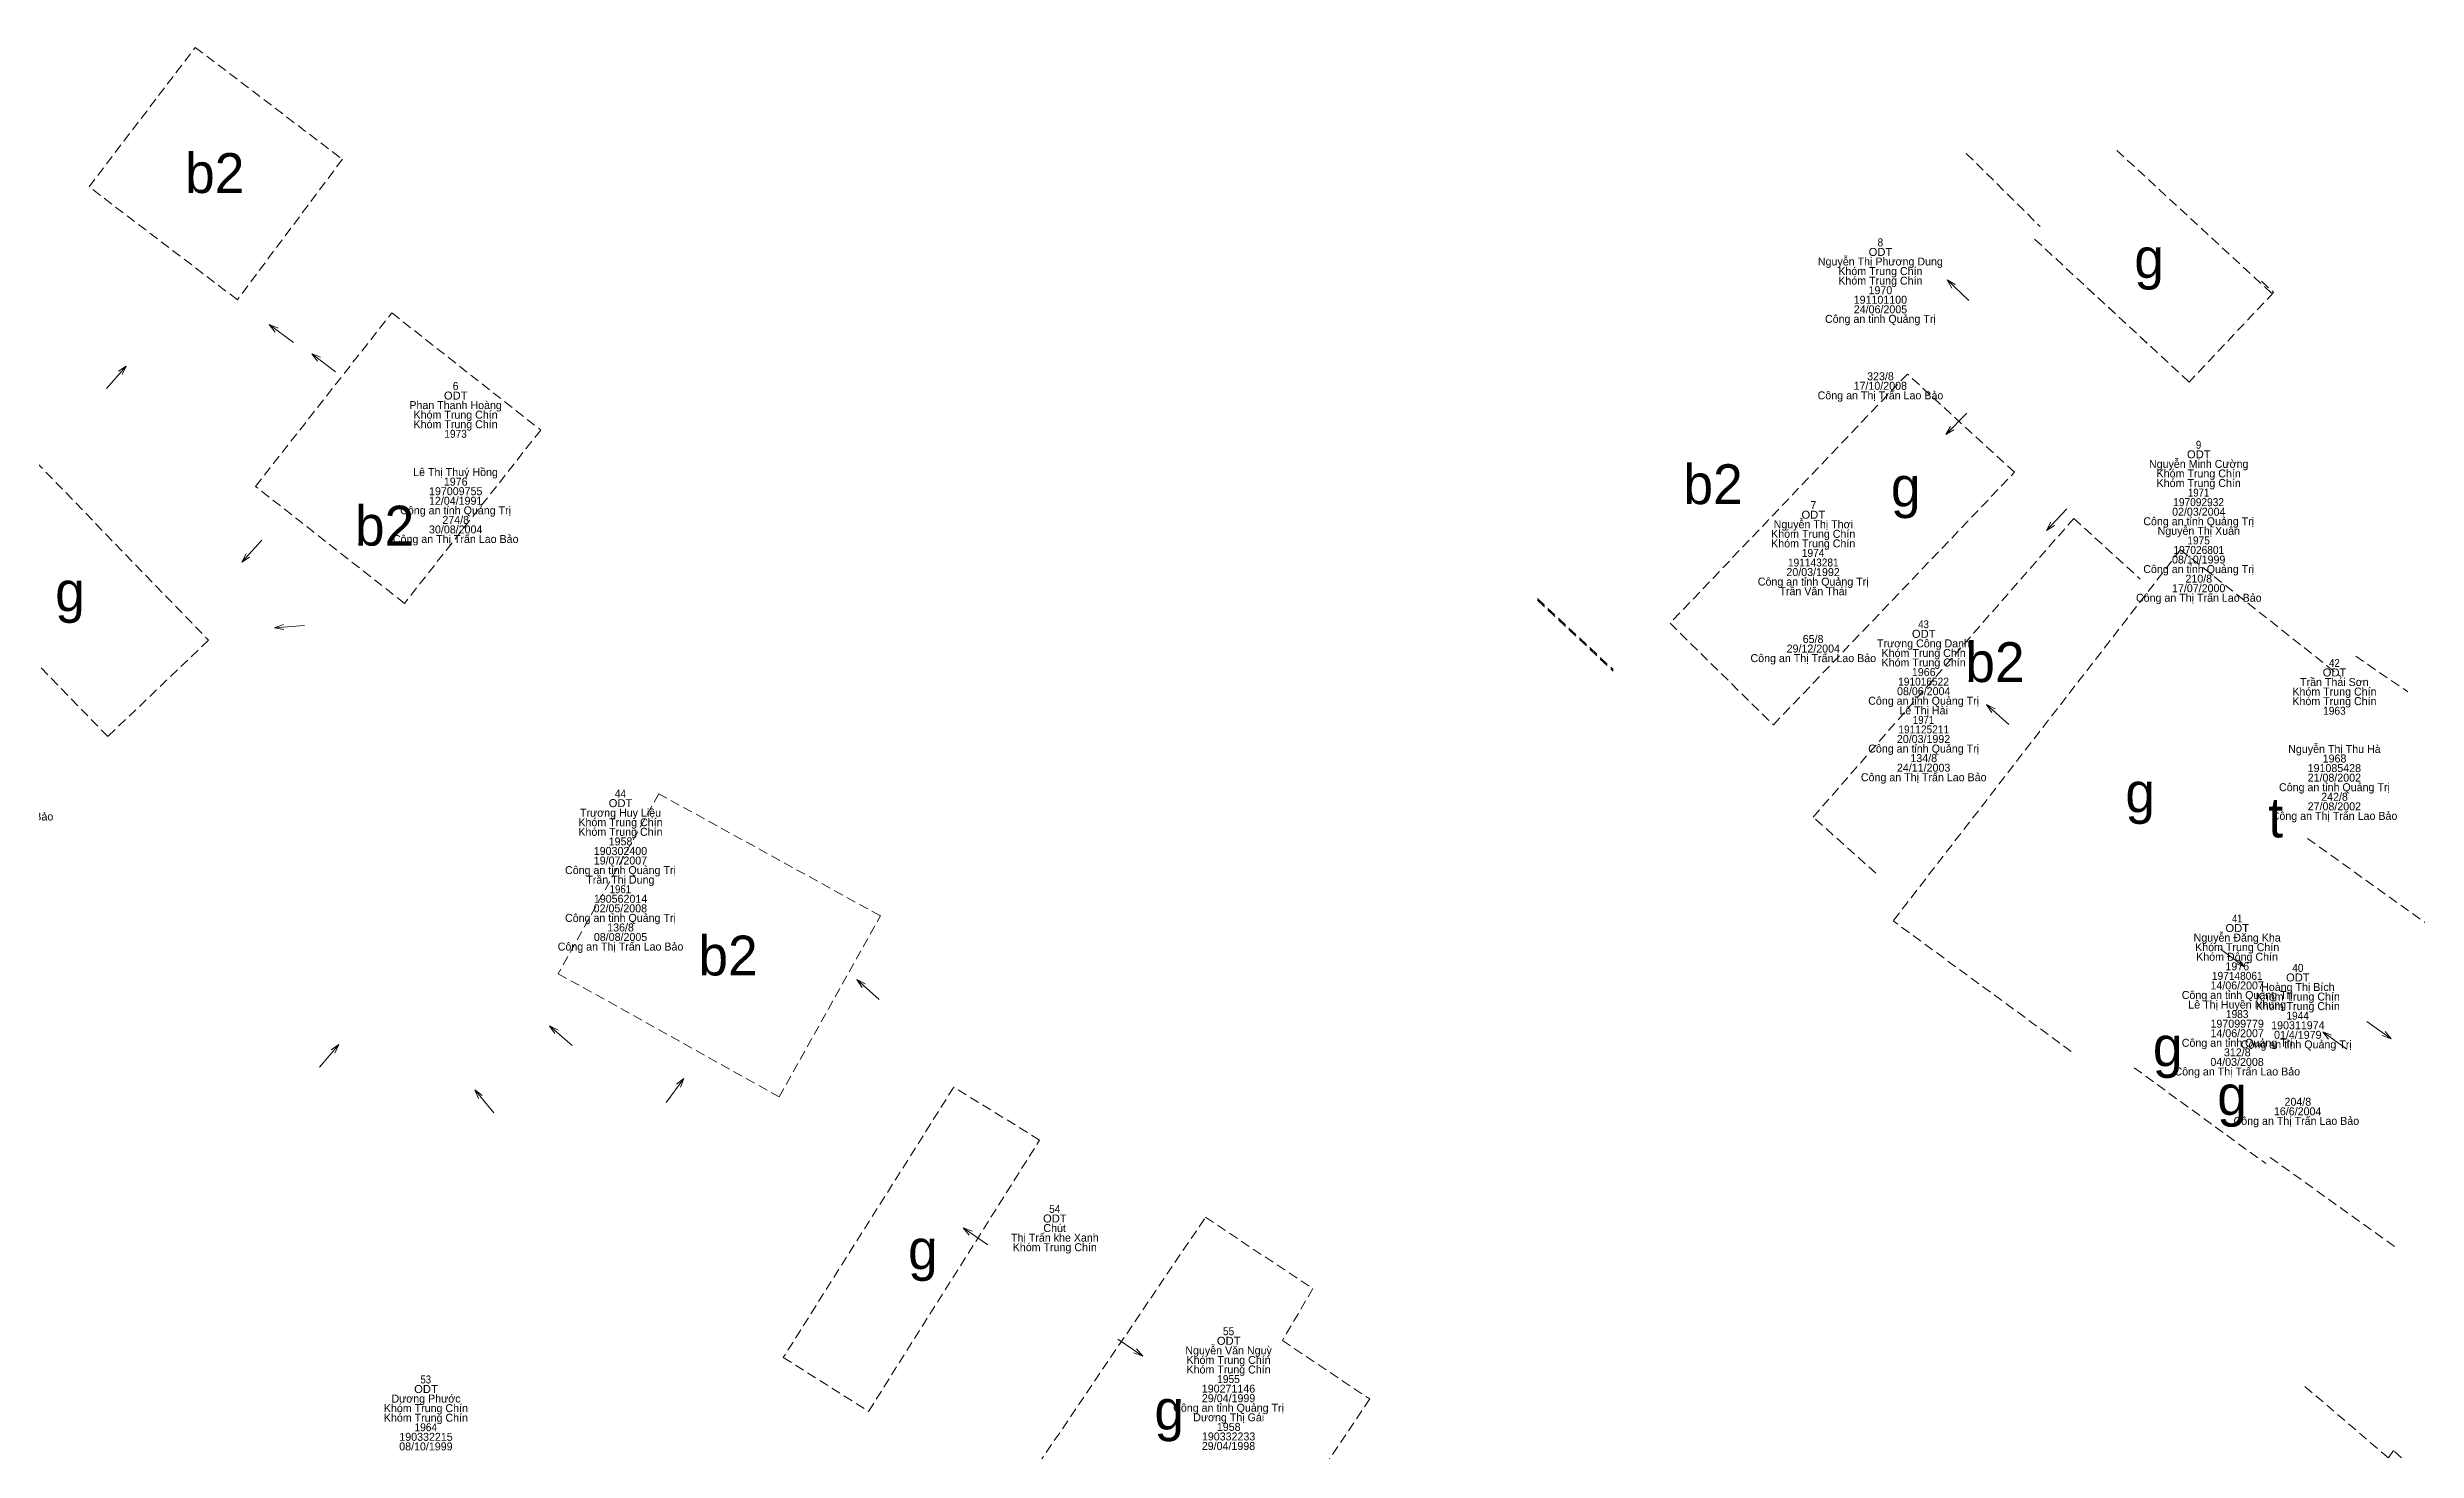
# Model space of a CAD drawing. Header units: metres. Extents: x 537497 to 538007, y 1836993 to 1837512.
# Drawn here: x 537587.7 to 537706.6, y 1837441.3 to 1837511.7 of the extents above; entities that cross this region are included whole.
import ezdxf
from ezdxf.enums import TextEntityAlignment as Align

# ---------------------------------------------------------------- set-up
doc = ezdxf.new("R2010")
doc.units = ezdxf.units.M
doc.header["$LTSCALE"] = 0.16
doc.linetypes.add('MEDIUM_DASHED', pattern=[4.5, 3, -1.5])
doc.layers.add('14', color=7, linetype='MEDIUM_DASHED', lineweight=13)
doc.layers.add('16', color=7, linetype='Continuous', lineweight=13)
doc.layers.add('15', color=7, linetype='Continuous')

msp = doc.modelspace()

# ---------------------------------------------------------------- linework, layer by layer
at = {"layer": '14'}
for p, q in [((537683.96, 1837506.42), (537687.67, 1837502.74)), ((537691.51, 1837506.57), (537699.38, 1837499.3)), ((537695.14, 1837494.94), (537687.21, 1837502.28)), ((537695.14, 1837494.94), (537689.67, 1837500)), ((537698.77, 1837500), (537699.38, 1837499.44)), ((537699.38, 1837499.44), (537695.14, 1837494.94)), ((537689.35, 1837488.09), (537692.69, 1837485.05)), ((537694.7, 1837486.52), (537680.29, 1837467.89)), ((537694.7, 1837486.52), (537702.75, 1837480.15)), ((537662.45, 1837484.07), (537666.24, 1837480.51)), ((537662.45, 1837483.99), (537666.24, 1837480.43)), ((537703.5, 1837481.18), (537706.12, 1837479.38)), ((537707.32, 1837467.56), (537700.87, 1837472.18)), ((537689.23, 1837461.33), (537680.29, 1837467.89)), ((537692.38, 1837460.52), (537698.98, 1837455.71)), ((537699.2, 1837456.02), (537705.52, 1837451.49))]:
    msp.add_line(p, q, dxfattribs=at)
for points in [[(537595.11, 1837511.74), (537602.49, 1837506.12), (537597.22, 1837499.07), (537589.78, 1837504.74)], [(537598.13, 1837489.7), (537604.97, 1837498.41), (537612.44, 1837492.53), (537605.61, 1837483.83)], [(537669.1, 1837482.83), (537674.28, 1837477.73), (537686.38, 1837490.41), (537681.01, 1837495.34)], [(537587.11, 1837490.94), (537595.77, 1837481.98), (537590.72, 1837477.14), (537582.08, 1837486.08)], [(537624.4, 1837459.05), (537629.48, 1837468.14), (537618.37, 1837474.27), (537613.32, 1837465.24)], [(537628.89, 1837443.27), (537637.47, 1837456.89), (537633.16, 1837459.54), (537624.61, 1837445.97)]]:
    msp.add_lwpolyline(points, close=True, dxfattribs=at)
for points in [[(537679.43, 1837470.28), (537676.28, 1837473.1), (537689.35, 1837488.09)], [(537634.98, 1837437.03), (537645.79, 1837453.01), (537651.18, 1837449.43), (537649.65, 1837446.83), (537654.03, 1837443.89), (537646.47, 1837432.63)], [(537709.51, 1837437.52), (537705.39, 1837441.31), (537705.14, 1837440.93), (537700.84, 1837444.61)]]:
    msp.add_lwpolyline(points, dxfattribs=at)
at = {"layer": '16'}
for p, q in [((537683, 1837500.07), (537683.41, 1837499.84)), ((537598.82, 1837497.82), (537599.27, 1837497.64)), ((537600.95, 1837496.36), (537601.39, 1837496.18)), ((537591.65, 1837495.73), (537591.44, 1837495.31)), ((537682.94, 1837492.3), (537683.17, 1837492.71)), ((537687.98, 1837487.48), (537688.2, 1837487.91)), ((537597.44, 1837485.89), (537597.66, 1837486.31)), ((537599.09, 1837482.6), (537599.54, 1837482.76)), ((537684.98, 1837478.75), (537685.41, 1837478.53)), ((537697.92, 1837465.58), (537697.48, 1837465.75)), ((537628.3, 1837464.94), (537628.72, 1837464.73)), ((537602.32, 1837461.68), (537602.11, 1837461.25)), ((537612.88, 1837462.62), (537613.31, 1837462.41)), ((537701.84, 1837462.32), (537702.28, 1837462.15)), ((537705.27, 1837461.97), (537704.83, 1837462.13)), ((537609.13, 1837459.41), (537609.51, 1837459.13)), ((537619.62, 1837459.98), (537619.45, 1837459.54)), ((537633.63, 1837452.48), (537634.08, 1837452.32)), ((537642.64, 1837446.04), (537642.19, 1837446.2))]:
    msp.add_line(p, q, dxfattribs=at)
for points in [[(537684.08, 1837499.03), (537683, 1837500.07), (537683.24, 1837499.66)], [(537600.03, 1837496.92), (537598.82, 1837497.82), (537599.11, 1837497.45)], [(537602.14, 1837495.45), (537600.95, 1837496.36), (537601.24, 1837495.99)], [(537590.65, 1837494.62), (537591.65, 1837495.73), (537591.26, 1837495.48)], [(537683.98, 1837493.37), (537682.94, 1837492.3), (537683.34, 1837492.54)], [(537689, 1837488.58), (537687.98, 1837487.48), (537688.38, 1837487.73)], [(537598.45, 1837487), (537597.44, 1837485.89), (537597.83, 1837486.14)], [(537600.59, 1837482.71), (537599.09, 1837482.6), (537599.55, 1837482.51)], [(537686.1, 1837477.75), (537684.98, 1837478.75), (537685.24, 1837478.35)], [(537696.71, 1837466.47), (537697.92, 1837465.58), (537697.63, 1837465.95)], [(537629.42, 1837463.95), (537628.3, 1837464.94), (537628.56, 1837464.55)], [(537704.06, 1837462.84), (537705.27, 1837461.97), (537704.98, 1837462.33)], [(537601.34, 1837460.54), (537602.32, 1837461.68), (537601.93, 1837461.41)], [(537614.01, 1837461.63), (537612.88, 1837462.62), (537613.14, 1837462.23)], [(537703.06, 1837461.45), (537701.84, 1837462.32), (537702.14, 1837461.96)], [(537610.08, 1837458.25), (537609.13, 1837459.41), (537609.32, 1837458.98)], [(537618.73, 1837458.77), (537619.62, 1837459.98), (537619.25, 1837459.69)], [(537634.87, 1837451.63), (537633.63, 1837452.48), (537633.94, 1837452.12)], [(537641.39, 1837446.89), (537642.64, 1837446.04), (537642.33, 1837446.4)]]:
    msp.add_lwpolyline(points, dxfattribs=at)

# ---------------------------------------------------------------- texts
at = {"layer": '15'}
for s, width, p in [('8', 0.95, (537679.65, 1837501.75)), ('ODT', 1.05, (537679.655, 1837501.27)), ('6', 0.95, (537608.17, 1837494.54)), ('ODT', 1.05, (537608.175, 1837494.06)), ('1973', 0.95, (537608.17, 1837492.14)), ('ODT', 1.05, (537695.625, 1837491.11)), ('9', 0.9, (537695.615, 1837491.59)), ('197092932', 0.95, (537695.615, 1837488.71)), ('1971', 0.9, (537695.615, 1837489.19)), ('ODT', 1.05, (537676.285, 1837488.08)), ('1974', 0.95, (537676.275, 1837486.16)), ('197026801', 0.95, (537695.625, 1837486.31)), ('1975', 0.95, (537695.615, 1837486.79)), ('191143281', 0.95, (537676.285, 1837485.68)), ('43', 0.9, (537681.815, 1837482.58)), ('ODT', 1.05, (537681.825, 1837482.1)), ('ODT', 1.05, (537702.435, 1837480.16)), ('42', 0.9, (537702.43, 1837480.64)), ('191016522', 0.95, (537681.815, 1837479.7)), ('1971', 0.9, (537681.815, 1837477.78)), ('1963', 0.95, (537702.43, 1837478.24)), ('191125211', 0.95, (537681.825, 1837477.3)), ('ODT', 1.05, (537616.445, 1837473.6)), ('44', 0.95, (537616.44, 1837474.08)), ('1961', 0.9, (537616.435, 1837469.28)), ('ODT', 1.05, (537697.555, 1837467.33)), ('41', 0.85, (537697.55, 1837467.81)), ('197148061', 0.95, (537697.555, 1837464.93)), ('ODT', 1.05, (537700.595, 1837464.85)), ('40', 0.95, (537700.595, 1837465.33)), ('1983', 0.95, (537697.55, 1837463.01)), ('1944', 0.95, (537700.585, 1837462.93)), ('ODT', 1.05, (537638.235, 1837452.75)), ('54', 0.95, (537638.23, 1837453.23)), ('55', 0.95, (537646.95, 1837447.09)), ('ODT', 1.05, (537646.955, 1837446.61)), ('53', 0.9, (537606.675, 1837444.67)), ('1955', 0.95, (537646.945, 1837444.69)), ('ODT', 1.05, (537606.685, 1837444.19)), ('1964', 0.95, (537606.675, 1837442.27))]:
    msp.add_text(s, height=0.4, dxfattribs=dict(at, width=width)).set_placement(p, align=Align.CENTER)
for s, p in [('Nguyễn Thị Phương Dung', (537679.65, 1837500.79)), ('Khóm Trung Chín', (537679.65, 1837500.31)), ('Khóm Trung Chín', (537679.65, 1837499.83)), ('1970', (537679.65, 1837499.35)), ('Công an tỉnh Quảng Trị', (537679.65, 1837497.91)), ('24/06/2005', (537679.655, 1837498.39)), ('191101100', (537679.65, 1837498.87)), ('17/10/2008', (537679.645, 1837494.55)), ('323/8', (537679.655, 1837495.03)), ('Phan Thanh Hoàng', (537608.17, 1837493.58)), ('Công an Thị Trấn Lao Bảo', (537679.655, 1837494.07)), ('Khóm Trung Chín', (537608.17, 1837493.1)), ('Khóm Trung Chín', (537608.17, 1837492.62)), ('Lê Thị Thuý Hồng', (537608.165, 1837490.22)), ('1976', (537608.175, 1837489.74)), ('Nguyễn Minh Cường', (537695.62, 1837490.63)), ('Khóm Trung Chín', (537695.62, 1837490.15)), ('Khóm Trung Chín', (537695.62, 1837489.67)), ('197009755', (537608.175, 1837489.26)), ('12/04/1991', (537608.175, 1837488.78)), ('7', (537676.285, 1837488.56)), ('Công an tỉnh Quảng Trị', (537608.17, 1837488.3)), ('30/08/2004', (537608.175, 1837487.34)), ('274/8', (537608.175, 1837487.82)), ('Nguyễn Thị Thơi', (537676.285, 1837487.6)), ('Công an tỉnh Quảng Trị', (537695.62, 1837487.75)), ('Nguyễn Thị Xuân', (537695.625, 1837487.27)), ('02/03/2004', (537695.625, 1837488.23)), ('Công an Thị Trấn Lao Bảo', (537608.175, 1837486.86)), ('Khóm Trung Chín', (537676.28, 1837487.12)), ('Khóm Trung Chín', (537676.28, 1837486.64)), ('20/03/1992', (537676.275, 1837485.2)), ('Công an tỉnh Quảng Trị', (537695.62, 1837485.35)), ('08/10/1999', (537695.62, 1837485.83)), ('210/8', (537695.625, 1837484.87)), ('Công an tỉnh Quảng Trị', (537676.28, 1837484.72)), ('Trần Văn Thái', (537676.28, 1837484.24)), ('Công an Thị Trấn Lao Bảo', (537695.625, 1837483.91)), ('17/07/2000', (537695.62, 1837484.39)), ('29/12/2004', (537676.285, 1837481.36)), ('65/8', (537676.275, 1837481.84)), ('Trương Công Danh', (537681.815, 1837481.62)), ('Công an Thị Trấn Lao Bảo', (537676.285, 1837480.88)), ('Khóm Trung Chín', (537681.82, 1837481.14)), ('Khóm Trung Chín', (537681.82, 1837480.66)), ('1966', (537681.825, 1837480.18)), ('08/06/2004', (537681.825, 1837479.22)), ('Khóm Trung Chín', (537702.43, 1837479.2)), ('Trần Thái Sơn', (537702.425, 1837479.68)), ('Công an tỉnh Quảng Trị', (537681.82, 1837478.74)), ('Lê Thị Hài', (537681.82, 1837478.26)), ('Khóm Trung Chín', (537702.43, 1837478.72)), ('20/03/1992', (537681.815, 1837476.82)), ('Công an tỉnh Quảng Trị', (537681.82, 1837476.34)), ('24/11/2003', (537681.82, 1837475.38)), ('134/8', (537681.825, 1837475.86)), ('Nguyễn Thị Thu Hà', (537702.43, 1837476.32)), ('191085428', (537702.425, 1837475.36)), ('1968', (537702.435, 1837475.84)), ('Công an Thị Trấn Lao Bảo', (537681.825, 1837474.9)), ('Công an tỉnh Quảng Trị', (537702.43, 1837474.4)), ('21/08/2002', (537702.425, 1837474.88)), ('Công an Thị Trấn Lao Bảo', (537584.835, 1837472.93)), ('Trương Huy Liệu', (537616.445, 1837473.12)), ('Công an Thị Trấn Lao Bảo', (537702.435, 1837472.96)), ('27/08/2002', (537702.425, 1837473.44)), ('242/8', (537702.435, 1837473.92)), ('Khóm Trung Chín', (537616.44, 1837472.64)), ('Khóm Trung Chín', (537616.44, 1837472.16)), ('190302400', (537616.44, 1837471.2)), ('19/07/2007', (537616.44, 1837470.72)), ('1958', (537616.445, 1837471.68)), ('Công an tỉnh Quảng Trị', (537616.44, 1837470.24)), ('Trần Thị Dung', (537616.435, 1837469.76)), ('02/05/2008', (537616.435, 1837468.32)), ('190562014', (537616.445, 1837468.8)), ('Công an tỉnh Quảng Trị', (537616.44, 1837467.84)), ('136/8', (537616.445, 1837467.36)), ('Công an Thị Trấn Lao Bảo', (537616.445, 1837466.4)), ('08/08/2005', (537616.445, 1837466.88)), ('Nguyễn Đăng Kha', (537697.55, 1837466.85)), ('Khóm Trung Chín', (537697.55, 1837466.37)), ('Khóm Đông Chín', (537697.545, 1837465.89)), ('1976', (537697.555, 1837465.41)), ('Công an tỉnh Quảng Trị', (537697.55, 1837463.97)), ('Lê Thị Huyền Nhung', (537697.55, 1837463.49)), ('14/06/2007', (537697.55, 1837464.45)), ('Khóm Trung Chín', (537700.59, 1837463.89)), ('Khóm Trung Chín', (537700.59, 1837463.41)), ('Hoàng Thị Bích', (537700.595, 1837464.37)), ('197099779', (537697.55, 1837462.53)), ('190311974', (537700.595, 1837462.45)), ('Công an tỉnh Quảng Trị', (537697.55, 1837461.57)), ('14/06/2007', (537697.55, 1837462.05)), ('312/8', (537697.555, 1837461.09)), ('Công an tỉnh Quảng Trị ', (537700.59, 1837461.49)), ('01/4/1979', (537700.59, 1837461.97)), ('Công an Thị Trấn Lao Bảo', (537697.555, 1837460.13)), ('04/03/2008', (537697.545, 1837460.61)), ('Công an Thị Trấn Lao Bảo ', (537700.595, 1837457.65)), ('16/6/2004', (537700.585, 1837458.13)), ('204/8', (537700.595, 1837458.61)), ('Thị Trấn khe Xanh', (537638.235, 1837451.79)), ('Chút', (537638.225, 1837452.27)), ('Khóm Trung Chín', (537638.23, 1837451.31)), ('Nguyễn Văn Nguỳ', (537646.95, 1837446.13)), ('Khóm Trung Chín', (537646.95, 1837445.65)), ('Khóm Trung Chín', (537646.95, 1837445.17)), ('Khóm Trung Chín', (537606.68, 1837443.23)), ('Dương Phước', (537606.685, 1837443.71)), ('Công an tỉnh Quảng Trị', (537646.95, 1837443.25)), ('29/04/1999', (537646.95, 1837443.73)), ('190271146', (537646.945, 1837444.21)), ('Khóm Trung Chín', (537606.68, 1837442.75)), ('Dương Thị Gái', (537646.955, 1837442.77)), ('1958', (537646.955, 1837442.29)), ('08/10/1999', (537606.68, 1837441.31)), ('190332215', (537606.685, 1837441.79)), ('29/04/1998', (537646.945, 1837441.33)), ('190332233', (537646.95, 1837441.81))]:
    msp.add_text(s, height=0.4, dxfattribs=at).set_placement(p, align=Align.CENTER)
at = {"layer": '16'}
for s, p in [('b2', (537594.6, 1837504.43)), ('g', (537692.39, 1837500.16)), ('b2', (537669.77, 1837488.81)), ('g', (537680.18, 1837488.69)), ('b2', (537603.12, 1837486.73)), ('g', (537588.08, 1837483.43)), ('b2', (537683.91, 1837479.88)), ('g', (537691.94, 1837473.34)), ('t', (537699.11, 1837472.08)), ('b2', (537620.35, 1837465.15)), ('g', (537693.32, 1837460.59)), ('g', (537696.55, 1837458.14)), ('g', (537630.87, 1837450.4)), ('g', (537643.23, 1837442.35))]:
    msp.add_text(s, height=2, dxfattribs=at).set_placement(p)

doc.saveas('drawing.dxf')
